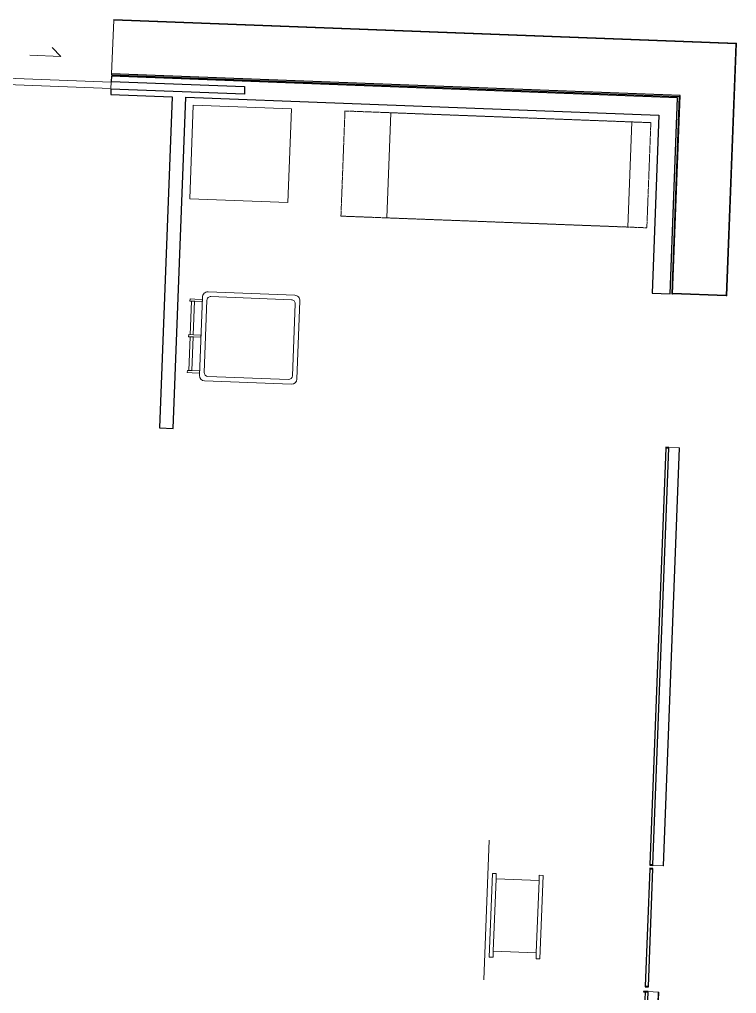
# Model space of a CAD drawing. Header units: millimetres. Extents: x 17567 to 83301, y -4294 to 56331.
# Drawn here: x 59786 to 64457, y 31298 to 37639 of the extents above; entities that cross this region are included whole.
import ezdxf

# ---------------------------------------------------------------- set-up
doc = ezdxf.new("R2010")
doc.units = ezdxf.units.MM
doc.header["$MEASUREMENT"] = 0
doc.linetypes.add('Hidden', pattern=[7.14375, 4.7625, -2.38125])
for name, color, linetype, lineweight in [('A-DETL-GENF', 92, 'Continuous', 13), ('A-DOOR', 33, 'Continuous', 13), ('A-GENM', 33, 'Continuous', 13), ('E-ELEC-EQPM', 71, 'Continuous', 13), ('E-ELEC-EQPM-HDLN', 91, 'Hidden', 13), ('I-WALL', 2, 'Continuous', 13), ('P-SANR-FIXT', 6, 'Continuous', 13), ('Q-CASE', 33, 'Continuous', 13)]:
    doc.layers.add(name, color=color, linetype=linetype, lineweight=lineweight)

# ---------------------------------------------------------------- blocks, each defined once
blk = doc.blocks.new('0832_FIRE_HOSE_REEL - 0832 Hose Reel-2643840-GA PLAN - LEVEL 11')
at = {"layer": 'P-SANR-FIXT'}
for p, q in [((487.5, 0), (-422.5, 0)), ((487.5, 0), (-422.5, 0)), ((272.5, -30), (-272.5, -30)), ((-272.5, -30), (-272.5, -55)), ((-272.5, -55), (-233.4, -55)), ((-233.4, -55), (-233.4, -335)), ((-233.4, -55), (237.6, -55)), ((237.6, -335), (237.6, -55)), ((237.6, -55), (272.5, -55)), ((272.5, -55), (272.5, -30)), ((-233.4, -335), (-272.5, -335)), ((-272.5, -335), (-272.5, -360)), ((-272.5, -360), (272.5, -360)), ((237.6, -335), (-233.4, -335)), ((272.5, -335), (237.6, -335)), ((272.5, -360), (272.5, -335))]:
    blk.add_line(p, q, dxfattribs=at)
blk = doc.blocks.new('BVN_Joinery_Core Wall 3_ JO-N-08 _White Board_ - BVN_Joinery_Core Wall 3_ JO-N-08 _White Board_-9767110-GA PLAN - LEVEL 11')
at = {"layer": 'Q-CASE', "lineweight": 30}
for p, q in [((5621, 3712.7), (5616, 3712.7)), ((5616, 3712.7), (5616, 12.7)), ((5621, 7.7), (5621, 3712.7)), ((-219.3, 12.7), (-2931.3, 12.7)), ((-216.3, 22.7), (-219.3, 22.7)), ((-219.3, 22.7), (-219.3, -7.3)), ((-219.3, -7.3), (-219.3, 12.7)), ((-216.3, 12.7), (-219.3, 12.7)), ((-219.3, 12.7), (-219.3, -7.3)), ((-216.3, -7.3), (-216.3, 22.7)), ((-216.3, -7.3), (-216.3, 12.7)), ((-182.3, 12.7), (-185.3, 12.7)), ((-185.3, 12.7), (-185.3, -7.3)), ((-182.3, -7.3), (-182.3, 12.7)), ((583.7, 12.7), (-182.3, 12.7)), ((-182.3, 12.7), (-182.3, -7.3)), ((586.7, 12.7), (583.7, 12.7)), ((583.7, 12.7), (583.7, -7.3)), ((583.7, -7.3), (583.7, 12.7)), ((586.7, -7.3), (586.7, 12.7)), ((609.7, 12.7), (606.7, 12.7)), ((606.7, 12.7), (606.7, -7.3)), ((3326.7, 12.7), (609.7, 12.7)), ((609.7, 12.7), (609.7, -7.3)), ((609.7, -7.3), (609.7, 12.7)), ((3326.7, -7.3), (3326.7, 12.7)), ((3329.7, 12.7), (3326.7, 12.7)), ((3326.7, 12.7), (3326.7, -7.3)), ((3329.7, -7.3), (3329.7, 12.7)), ((4329.7, 12.7), (4329.7, 7.7)), ((5616, 12.7), (4329.7, 12.7)), ((4329.7, 7.7), (5621, 7.7)), ((-2931.3, -7.3), (-219.3, -7.3)), ((-219.3, -7.3), (-216.3, -7.3)), ((-219.3, -7.3), (-216.3, -7.3)), ((-185.3, -7.3), (-182.3, -7.3)), ((-182.3, -7.3), (583.7, -7.3)), ((583.7, -7.3), (586.7, -7.3)), ((606.7, -7.3), (609.7, -7.3)), ((609.7, -7.3), (3326.7, -7.3)), ((3326.7, -7.3), (3329.7, -7.3))]:
    blk.add_line(p, q, dxfattribs=at)
at = {"layer": 'Q-CASE'}
for p, q in [((5621, 3712.7), (5971, 3712.7)), ((5971, 3712.7), (5976, 3712.7)), ((5971, 3712.7), (5971, -342.3)), ((5976, -347.3), (5976, 3712.7)), ((4329.7, 7.7), (4329.7, -342.3)), ((4334.7, -342.3), (4334.7, 7.7)), ((-216.3, -7.3), (-216.3, -73.2)), ((606.7, -73.2), (606.7, -7.3)), ((3329.7, -7.3), (3329.7, -73.2)), ((-5652.3, -73.2), (-216.3, -73.2)), ((-5652.3, -76.2), (-216.3, -76.2)), ((-216.3, -73.2), (-216.3, -76.2)), ((606.7, -76.2), (606.7, -73.2)), ((606.7, -73.2), (3329.7, -73.2)), ((606.7, -76.2), (3329.7, -76.2)), ((3329.7, -73.2), (3329.7, -76.2)), ((4329.7, -347.3), (4329.7, -342.3)), ((5971, -342.3), (4329.7, -342.3)), ((5976, -347.3), (4329.7, -347.3))]:
    blk.add_line(p, q, dxfattribs=at)
blk = doc.blocks.new('BVN_Equipment_Printer C5575 MFD_EX-017 - BVN_Equipment_Printer C5575 MFD_EX-017-3152319-GA PLAN - LEVEL 11')
at = {"layer": 'E-ELEC-EQPM'}
for p, q in [((860, 314.5), (-710, 314.5)), ((-710, 314.5), (-710, -370.5)), ((860, -370.5), (860, 314.5)), ((-710, -370.5), (860, -370.5))]:
    blk.add_line(p, q, dxfattribs=at)
at = {"layer": 'E-ELEC-EQPM-HDLN'}
for p, q in [((-1010, -370.5), (-1010, 314.5)), ((-1010, 314.5), (984, 314.5)), ((984, 314.5), (984, -370.5)), ((984, -370.5), (-1010, -370.5))]:
    blk.add_line(p, q, dxfattribs=at)
blk = doc.blocks.new('Wheelie Bin_All Sizes - 240L Standard-2272562-GA PLAN - LEVEL 11')
at = {"layer": 'A-GENM'}
for p, q in [((-226, 357.5), (-240, 357.5)), ((-240, 325.5), (-240, 357.5)), ((-240, 277.5), (-240, 325.5)), ((-226, 357.5), (-226, 325.5)), ((-7, 347.5), (-226, 347.5)), ((-226, 327.5), (-7, 327.5)), ((-226, 325.5), (-226, 277.5)), ((7, 357.5), (-7, 357.5)), ((-7, 325.5), (-7, 357.5)), ((-7, 277.5), (-7, 325.5)), ((7, 357.5), (7, 325.5)), ((226, 347.5), (7, 347.5)), ((7, 327.5), (226, 327.5)), ((7, 325.5), (7, 277.5)), ((240, 357.5), (226, 357.5)), ((226, 325.5), (226, 357.5)), ((226, 277.5), (226, 325.5)), ((240, 357.5), (240, 325.5)), ((240, 325.5), (240, 277.5)), ((255, 277.5), (-255, 277.5)), ((-240, 277.5), (-226, 277.5)), ((-7, 277.5), (7, 277.5)), ((240, 277.5), (226, 277.5)), ((-290, 242.5), (-290, -322.5)), ((-260, 222.5), (-260, -302.5)), ((235, 247.5), (-235, 247.5)), ((260, -302.5), (260, 222.5)), ((290, -322.5), (290, 242.5)), ((-255, -357.5), (255, -357.5)), ((-235, -327.5), (235, -327.5))]:
    blk.add_line(p, q, dxfattribs=at)
for centre, radius, start, end in [((-255, 242.5), 35, 90, 180), ((255, 242.5), 35, 360, 90), ((-235, 222.5), 25, 90, 180), ((235, 222.5), 25, 360, 90), ((-235, -302.5), 25, 180, 270), ((235, -302.5), 25, 270, 360), ((-255, -322.5), 35, 180, 270), ((255, -322.5), 35, 270, 360)]:
    blk.add_arc(centre, radius, start, end, dxfattribs=at)
blk = doc.blocks.new('AV Rack2 - AV Rack-10100696-GA PLAN - LEVEL 11')
at = {"layer": 'E-ELEC-EQPM'}
for p, q in [((-21566.8, 36932.8), (-21566.8, 36322.8)), ((-20926.8, 36932.8), (-21566.8, 36932.8)), ((-20926.8, 36322.8), (-20926.8, 36932.8)), ((-21566.8, 36322.8), (-20926.8, 36322.8))]:
    blk.add_line(p, q, dxfattribs=at)
blk = doc.blocks.new('Cavity Sliding_Single_DOR - 2300h x 870mm-10100733-GA PLAN - LEVEL 11')
at = {"layer": 'A-DETL-GENF'}
for p, q in [((-40, 175), (-96.6, 231.6)), ((-240, 175), (-40, 175))]:
    blk.add_line(p, q, dxfattribs=at)
at = {"layer": 'A-DOOR'}
for p, q in [((295, 20), (-575, 20)), ((-575, 20), (-575, -20)), ((295, -20), (295, 20)), ((-575, -20), (295, -20))]:
    blk.add_line(p, q, dxfattribs=at)

msp = doc.modelspace()

# ---------------------------------------------------------------- linework, layer by layer
at = {"layer": 'I-WALL', "lineweight": 30}
for p, q in [((60384.8, 37269.6), (60383.5, 37235.6)), ((60383.5, 37235.6), (61252.9, 37202.5)), ((64073.1, 37129), (60384.8, 37269.6)), ((60381.6, 37185.7), (60380.3, 37151.7)), ((61251, 37152.5), (60381.6, 37185.7)), ((61252.9, 37202.5), (61251, 37152.5)), ((60380.3, 37151.7), (60780, 37136.4)), ((60780, 37136.4), (60697.8, 34979.7)), ((60787.7, 34976.2), (60870, 37133)), ((60870, 37133), (63950.7, 37015.6)), ((64024.5, 35853.6), (64073.1, 37129)), ((63950.7, 37015.6), (63906.6, 35858.1)), ((63906.6, 35858.1), (64024.5, 35853.6)), ((60697.8, 34979.7), (60787.7, 34976.2))]:
    msp.add_line(p, q, dxfattribs=at)

# ---------------------------------------------------------------- block references
at = {"layer": 'A-DOOR', "rotation": 357.816525054261}
msp.add_blockref('Cavity Sliding_Single_DOR - 2300h x 870mm-10100733-GA PLAN - LEVEL 11', (60087.8, 37221.9), dxfattribs=at)
at = {"layer": 'A-GENM', "rotation": 87.81652505426067}
msp.add_blockref('Wheelie Bin_All Sizes - 240L Standard-2272562-GA PLAN - LEVEL 11', (61245.5, 35566.6), dxfattribs=at)
at = {"layer": 'E-ELEC-EQPM', "rotation": 357.816525054261}
for name, p in [('AV Rack2 - AV Rack-10100696-GA PLAN - LEVEL 11', (81062, -646.5)), ('BVN_Equipment_Printer C5575 MFD_EX-017 - BVN_Equipment_Printer C5575 MFD_EX-017-3152319-GA PLAN - LEVEL 11', (62903.6, 36690.7))]:
    msp.add_blockref(name, p, dxfattribs=at)
at = {"layer": 'P-SANR-FIXT', "rotation": 87.81652505426136}
msp.add_blockref('0832_FIRE_HOSE_REEL - 0832 Hose Reel-2643840-GA PLAN - LEVEL 11', (62826.6, 31808.4), dxfattribs=at)
at = {"layer": 'Q-CASE', "rotation": 87.81652505426094}
msp.add_blockref('BVN_Joinery_Core Wall 3_ JO-N-08 _White Board_ - BVN_Joinery_Core Wall 3_ JO-N-08 _White Board_-9767110-GA PLAN - LEVEL 11', (63882.3, 31526.1), dxfattribs=at)

doc.saveas('drawing.dxf')
